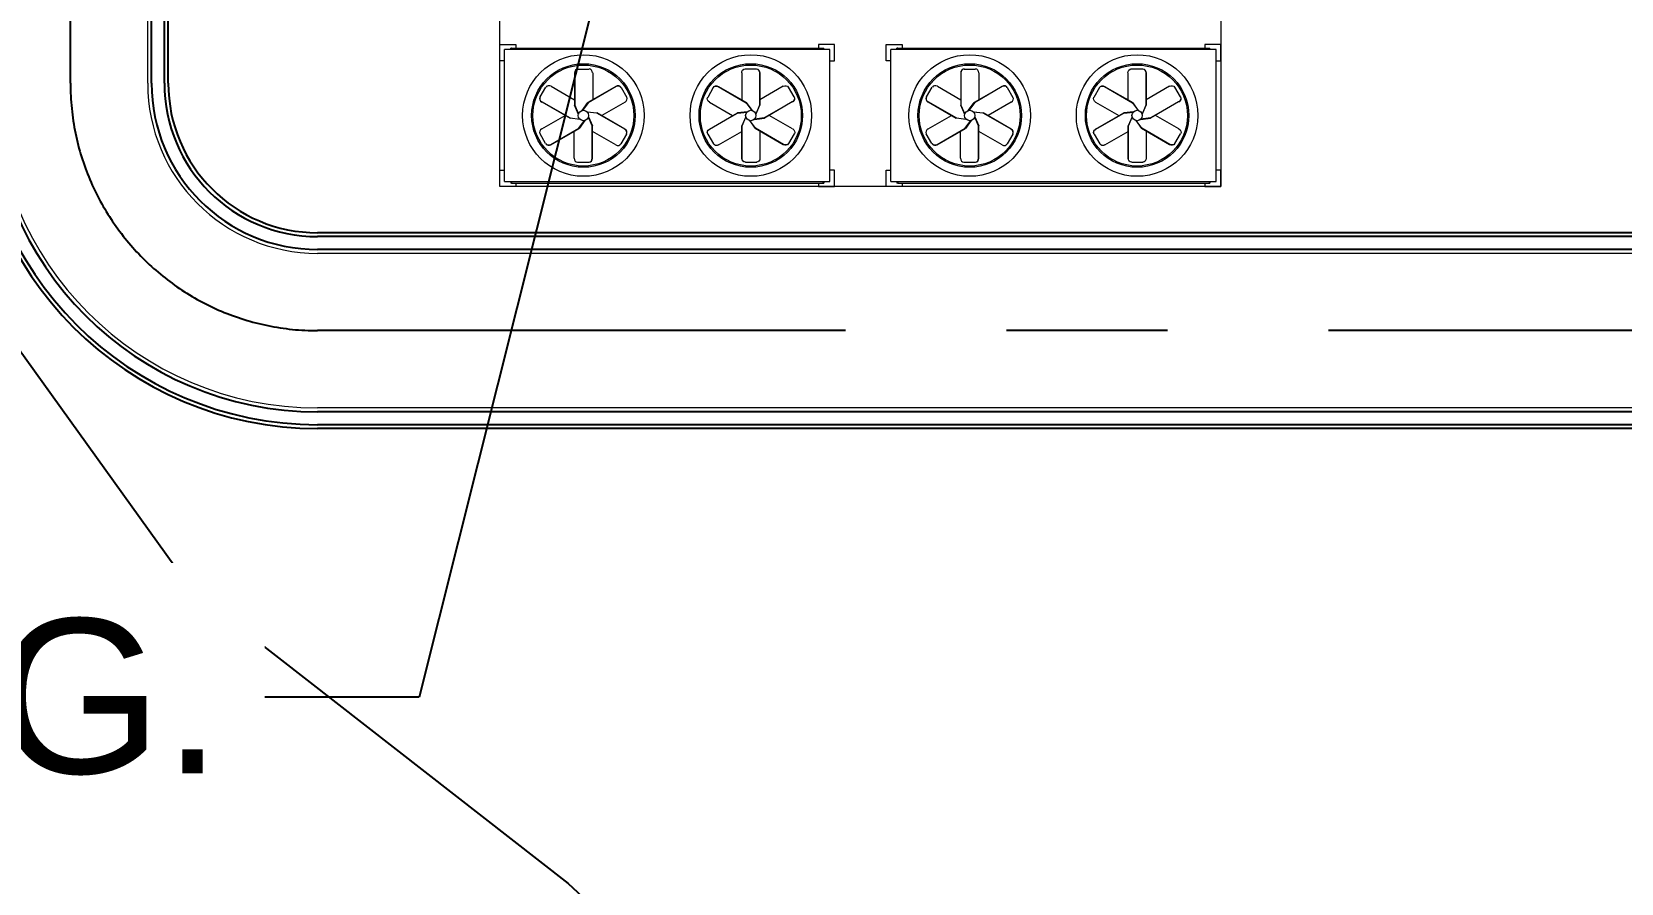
# Model space of a CAD drawing. Header units: millimetres. Extents: x 63700 to 182600, y -289551 to -205451.
# Drawn here: x 114138 to 117224, y -254613 to -252961 of the extents above; entities that cross this region are included whole.
import ezdxf

# ---------------------------------------------------------------- set-up
doc = ezdxf.new("R2010")
doc.units = ezdxf.units.MM
doc.header["$LTSCALE"] = 50
doc.set_wipeout_variables(frame=1)
doc.linetypes.add('CENTER', pattern=[2, 1.25, -0.25, 0.25, -0.25])
for name, color, linetype in [('C_BLOCK', 7, 'Continuous'), ('C_CEN', 1, 'CENTER'), ('DIM-SCALE', 7, 'Continuous'), ('SITE BOUNDARY-AP', 4, 'xxx')]:
    doc.layers.add(name, color=color, linetype=linetype)
for name, color, linetype, lineweight in [('DITCH', 7, 'Continuous', 0), ('EQUIPMENT', 253, 'Continuous', 0), ('ROAD', 4, 'Continuous', 0)]:
    doc.layers.add(name, color=color, linetype=linetype, lineweight=lineweight)
doc.styles.add('Arial', font='arial.ttf')
doc.styles.get("Standard").update_dxf_attribs({"font": 'romans.shx', "width": 0.75, "bigfont": 'whgtxt.shx'})
doc.styles.add('돋움', font='')
doc.styles.get('돋움').set_extended_font_data('Dotum')
doc.linetypes.add('xxx', pattern='A,0.25,-0.022286,["xxx",Standard,S=0.1,R=0,X=0,Y=-0.035957],-0.221744', length=0.49403)
doc.dimstyles.new('일반도면_0050', dxfattribs={"dimscale": 50, "dimtxt": 3, "dimasz": 3, "dimexe": 1, "dimexo": 2, "dimgap": 1.25, "dimtad": 1, "dimdec": 0, "dimzin": 0, "dimdsep": 46, "dimtxsty": '돋움', "dimcen": -5, "dimclrd": 1, "dimclre": 1, "dimclrt": 7, "dimadec": 8, "dimazin": 0, "dimtfac": 1, "dimtdec": 4, "dimtix": 1, "dimtmove": 2, "dimatfit": 3, "dimfxl": 1, "dimtolj": 1, "dimtzin": 0, "dimarcsym": 0})

# ---------------------------------------------------------------- blocks, each defined once
blk = doc.blocks.new('KEY PLAN_NEW')
at = {"layer": 'C_CEN', "color": 253, "linetype": 'CENTER', "lineweight": -3, "ltscale": 10}
for p, q in [((-3077.3, -1871.9), (-3077.3, -474)), ((-1475.3, -2063.9), (-2885.3, -2063.9))]:
    blk.add_line(p, q, dxfattribs=at)
blk.add_arc((-2885.3, -1871.9), 192, 180, 270, dxfattribs=at)
at = {"layer": 'DITCH', "color": 253, "lineweight": -3}
for p, q in [((-3014.3, -1871.9), (-3014.3, -1102.4)), ((-3004.3, -1871.9), (-3004.3, -1102.4)), ((-3001.3, -1871.9), (-3001.3, -1102.4)), ((-1475, -1987.9), (-2885.3, -1987.9)), ((-1475, -1990.9), (-2885.3, -1990.9)), ((-1475, -2000.9), (-2885.3, -2000.9)), ((-1475, -2126.9), (-2885.3, -2126.9)), ((-1475, -2136.9), (-2885.3, -2136.9)), ((-1475, -2139.9), (-2885.3, -2139.9))]:
    blk.add_line(p, q, dxfattribs=at)
for radius in [268, 265, 255, 129, 119, 116]:
    blk.add_arc((-2885.3, -1871.9), radius, 180, 270, dxfattribs=at)
at = {"layer": 'EQUIPMENT', "color": 253}
for p, q in [((-2743.9, -1841.9), (-2731.3, -1841.9)), ((-2743.9, -1854.5), (-2743.9, -1841.9)), ((-2487.6, -1845.7), (-2740.1, -1845.7)), ((-2740.1, -1948.2), (-2740.1, -1845.7)), ((-2734.7, -1844.5), (-2735.4, -1844.5)), ((-2735.4, -1845.7), (-2735.4, -1844.5)), ((-2734.7, -1844.5), (-2493, -1844.5)), ((-2734.7, -1845.7), (-2734.7, -1844.5)), ((-2731.3, -1841.9), (-2731.3, -1844.5)), ((-2496.4, -1841.9), (-2496.4, -1844.5)), ((-2483.9, -1841.9), (-2496.4, -1841.9)), ((-2493, -1844.5), (-2492.3, -1844.5)), ((-2493, -1845.7), (-2493, -1844.5)), ((-2492.3, -1845.7), (-2492.3, -1844.5)), ((-2487.6, -1948.2), (-2487.6, -1845.7)), ((-2483.9, -1854.5), (-2483.9, -1841.9)), ((-2443.9, -1841.9), (-2431.3, -1841.9)), ((-2443.9, -1854.5), (-2443.9, -1841.9)), ((-2187.6, -1845.7), (-2440.1, -1845.7)), ((-2440.1, -1948.2), (-2440.1, -1845.7)), ((-2434.7, -1844.5), (-2435.4, -1844.5)), ((-2435.4, -1845.7), (-2435.4, -1844.5)), ((-2434.7, -1844.5), (-2193, -1844.5)), ((-2434.7, -1845.7), (-2434.7, -1844.5)), ((-2431.3, -1841.9), (-2431.3, -1844.5)), ((-2196.4, -1841.9), (-2196.4, -1844.5)), ((-2183.9, -1841.9), (-2196.4, -1841.9)), ((-2193, -1844.5), (-2192.3, -1844.5)), ((-2193, -1845.7), (-2193, -1844.5)), ((-2192.3, -1845.7), (-2192.3, -1844.5)), ((-2187.6, -1948.2), (-2187.6, -1845.7)), ((-2183.9, -1854.5), (-2183.9, -1841.9)), ((-2740.1, -1854.5), (-2743.9, -1854.5)), ((-2685.7, -1863.8), (-2685.9, -1863.8)), ((-2685.9, -1863.8), (-2685.9, -1888.9)), ((-2685.7, -1863.8), (-2685.7, -1888.9)), ((-2683.3, -1860.8), (-2683.1, -1860.8)), ((-2683.1, -1860.8), (-2674.4, -1860.8)), ((-2671.7, -1863.8), (-2671.7, -1884.8)), ((-2556, -1863.8), (-2556, -1884.8)), ((-2544.7, -1860.8), (-2553.4, -1860.8)), ((-2544.5, -1860.8), (-2544.7, -1860.8)), ((-2542.1, -1863.8), (-2541.9, -1863.8)), ((-2542.1, -1863.8), (-2542.1, -1888.9)), ((-2541.9, -1863.8), (-2541.9, -1888.9)), ((-2487.6, -1854.5), (-2483.9, -1854.5)), ((-2440.1, -1854.5), (-2443.9, -1854.5)), ((-2385.7, -1863.8), (-2385.9, -1863.8)), ((-2385.9, -1863.8), (-2385.9, -1888.9)), ((-2385.7, -1863.8), (-2385.7, -1888.9)), ((-2383.3, -1860.8), (-2383.1, -1860.8)), ((-2383.1, -1860.8), (-2374.4, -1860.8)), ((-2371.7, -1863.8), (-2371.7, -1884.8)), ((-2256, -1863.8), (-2256, -1884.8)), ((-2244.7, -1860.8), (-2253.4, -1860.8)), ((-2244.5, -1860.8), (-2244.7, -1860.8)), ((-2242.1, -1863.8), (-2241.9, -1863.8)), ((-2242.1, -1863.8), (-2242.1, -1888.9)), ((-2241.9, -1863.8), (-2241.9, -1888.9)), ((-2187.6, -1854.5), (-2183.9, -1854.5)), ((-2712.5, -1882.5), (-2708.1, -1875)), ((-2704, -1874.2), (-2685.9, -1884.7)), ((-2653.7, -1874.3), (-2675.4, -1886.9)), ((-2653.6, -1874.5), (-2675.3, -1887)), ((-2653.6, -1874.5), (-2653.7, -1874.3)), ((-2649.8, -1875.1), (-2649.7, -1875.2)), ((-2649.7, -1875.2), (-2645.3, -1882.8)), ((-2578.1, -1875.2), (-2582.4, -1882.8)), ((-2578, -1875.1), (-2578.1, -1875.2)), ((-2574.2, -1874.5), (-2574.1, -1874.3)), ((-2574.2, -1874.5), (-2552.4, -1887)), ((-2574.1, -1874.3), (-2552.3, -1886.9)), ((-2523.7, -1874.2), (-2541.9, -1884.7)), ((-2515.3, -1882.5), (-2519.6, -1875)), ((-2412.5, -1882.5), (-2408.1, -1875)), ((-2404, -1874.2), (-2385.9, -1884.7)), ((-2353.7, -1874.3), (-2375.4, -1886.9)), ((-2353.6, -1874.5), (-2375.3, -1887)), ((-2353.6, -1874.5), (-2353.7, -1874.3)), ((-2349.8, -1875.1), (-2349.7, -1875.2)), ((-2349.7, -1875.2), (-2345.3, -1882.8)), ((-2278.1, -1875.2), (-2282.4, -1882.8)), ((-2278, -1875.1), (-2278.1, -1875.2)), ((-2274.2, -1874.5), (-2274.1, -1874.3)), ((-2274.2, -1874.5), (-2252.4, -1887)), ((-2274.1, -1874.3), (-2252.3, -1886.9)), ((-2223.7, -1874.2), (-2241.9, -1884.7)), ((-2215.3, -1882.5), (-2219.6, -1875)), ((-2712.6, -1882.7), (-2712.5, -1882.5)), ((-2711.1, -1886.4), (-2689.3, -1899)), ((-2711, -1886.3), (-2689.2, -1898.8)), ((-2680, -1893.1), (-2675.4, -1886.9)), ((-2675.3, -1887), (-2679.7, -1893)), ((-2675.4, -1886.9), (-2675.3, -1887)), ((-2646.6, -1886.5), (-2664.7, -1897)), ((-2581.1, -1886.5), (-2563, -1897)), ((-2552.3, -1886.9), (-2552.4, -1887)), ((-2552.4, -1887), (-2548, -1893)), ((-2547.7, -1893.1), (-2552.3, -1886.9)), ((-2516.8, -1886.3), (-2538.5, -1898.8)), ((-2516.7, -1886.4), (-2538.4, -1899)), ((-2515.2, -1882.7), (-2515.3, -1882.5)), ((-2412.6, -1882.7), (-2412.5, -1882.5)), ((-2411.1, -1886.4), (-2389.3, -1899)), ((-2411, -1886.3), (-2389.2, -1898.8)), ((-2380, -1893.1), (-2375.4, -1886.9)), ((-2375.3, -1887), (-2379.7, -1893)), ((-2375.4, -1886.9), (-2375.3, -1887)), ((-2346.6, -1886.5), (-2364.7, -1897)), ((-2281.1, -1886.5), (-2263, -1897)), ((-2252.3, -1886.9), (-2252.4, -1887)), ((-2252.4, -1887), (-2248, -1893)), ((-2247.7, -1893.1), (-2252.3, -1886.9)), ((-2216.8, -1886.3), (-2238.5, -1898.8)), ((-2216.7, -1886.4), (-2238.4, -1899)), ((-2215.2, -1882.7), (-2215.3, -1882.5)), ((-2711.1, -1907.3), (-2693, -1896.9)), ((-2689.3, -1899), (-2689.2, -1898.8)), ((-2681.6, -1899.9), (-2689.3, -1899)), ((-2689.2, -1898.8), (-2681.8, -1899.7)), ((-2682.8, -1896), (-2685.9, -1888.9)), ((-2685.9, -1888.9), (-2685.7, -1888.9)), ((-2685.7, -1888.9), (-2682.7, -1895.8)), ((-2682.4, -1906.8), (-2678, -1900.9)), ((-2677.7, -1900.8), (-2682.3, -1907)), ((-2676.1, -1894), (-2668.4, -1894.9)), ((-2668.5, -1895.1), (-2675.9, -1894.2)), ((-2672.1, -1905), (-2675, -1898.1)), ((-2674.9, -1897.8), (-2671.9, -1905)), ((-2668.4, -1894.9), (-2668.5, -1895.1)), ((-2646.8, -1907.6), (-2668.5, -1895.1)), ((-2646.7, -1907.4), (-2668.4, -1894.9)), ((-2581.1, -1907.4), (-2559.3, -1894.9)), ((-2581, -1907.6), (-2559.2, -1895.1)), ((-2551.6, -1894), (-2559.3, -1894.9)), ((-2559.3, -1894.9), (-2559.2, -1895.1)), ((-2559.2, -1895.1), (-2551.8, -1894.2)), ((-2552.8, -1897.8), (-2555.9, -1905)), ((-2555.7, -1905), (-2552.7, -1898.1)), ((-2550, -1900.8), (-2545.4, -1907)), ((-2545.3, -1906.8), (-2549.7, -1900.9)), ((-2546.1, -1899.9), (-2538.4, -1899)), ((-2538.5, -1898.8), (-2545.9, -1899.7)), ((-2542.1, -1888.9), (-2545, -1895.8)), ((-2544.9, -1896), (-2541.9, -1888.9)), ((-2541.9, -1888.9), (-2542.1, -1888.9)), ((-2538.4, -1899), (-2538.5, -1898.8)), ((-2516.6, -1907.3), (-2534.7, -1896.9)), ((-2411.1, -1907.3), (-2393, -1896.9)), ((-2389.3, -1899), (-2389.2, -1898.8)), ((-2381.6, -1899.9), (-2389.3, -1899)), ((-2389.2, -1898.8), (-2381.8, -1899.7)), ((-2382.8, -1896), (-2385.9, -1888.9)), ((-2385.9, -1888.9), (-2385.7, -1888.9)), ((-2385.7, -1888.9), (-2382.7, -1895.8)), ((-2382.4, -1906.8), (-2378, -1900.9)), ((-2377.7, -1900.8), (-2382.3, -1907)), ((-2376.1, -1894), (-2368.4, -1894.9)), ((-2368.5, -1895.1), (-2375.9, -1894.2)), ((-2372.1, -1905), (-2375, -1898.1)), ((-2374.9, -1897.8), (-2371.9, -1905)), ((-2368.4, -1894.9), (-2368.5, -1895.1)), ((-2346.8, -1907.6), (-2368.5, -1895.1)), ((-2346.7, -1907.4), (-2368.4, -1894.9)), ((-2281.1, -1907.4), (-2259.3, -1894.9)), ((-2281, -1907.6), (-2259.2, -1895.1)), ((-2251.6, -1894), (-2259.3, -1894.9)), ((-2259.3, -1894.9), (-2259.2, -1895.1)), ((-2259.2, -1895.1), (-2251.8, -1894.2)), ((-2252.8, -1897.8), (-2255.9, -1905)), ((-2255.7, -1905), (-2252.7, -1898.1)), ((-2250, -1900.8), (-2245.4, -1907)), ((-2245.3, -1906.8), (-2249.7, -1900.9)), ((-2246.1, -1899.9), (-2238.4, -1899)), ((-2238.5, -1898.8), (-2245.9, -1899.7)), ((-2242.1, -1888.9), (-2245, -1895.8)), ((-2244.9, -1896), (-2241.9, -1888.9)), ((-2241.9, -1888.9), (-2242.1, -1888.9)), ((-2238.4, -1899), (-2238.5, -1898.8)), ((-2216.6, -1907.3), (-2234.7, -1896.9)), ((-2708.3, -1918.6), (-2712.6, -1911.1)), ((-2704.2, -1919.4), (-2682.4, -1906.8)), ((-2704.1, -1919.6), (-2682.3, -1907)), ((-2686, -1930.1), (-2686, -1909.1)), ((-2682.3, -1907), (-2682.4, -1906.8)), ((-2671.9, -1905), (-2672.1, -1905)), ((-2672.1, -1930.1), (-2672.1, -1905)), ((-2671.9, -1930.1), (-2671.9, -1905)), ((-2653.7, -1919.7), (-2671.9, -1909.2)), ((-2645.5, -1911.4), (-2649.8, -1918.9)), ((-2646.8, -1907.6), (-2646.7, -1907.4)), ((-2645.4, -1911.2), (-2645.5, -1911.4)), ((-2582.4, -1911.2), (-2582.3, -1911.4)), ((-2582.3, -1911.4), (-2577.9, -1918.9)), ((-2581, -1907.6), (-2581.1, -1907.4)), ((-2574, -1919.7), (-2555.9, -1909.2)), ((-2555.9, -1930.1), (-2555.9, -1905)), ((-2555.9, -1905), (-2555.7, -1905)), ((-2555.7, -1930.1), (-2555.7, -1905)), ((-2545.4, -1907), (-2545.3, -1906.8)), ((-2523.7, -1919.6), (-2545.4, -1907)), ((-2523.6, -1919.4), (-2545.3, -1906.8)), ((-2541.7, -1930.1), (-2541.7, -1909.1)), ((-2519.5, -1918.6), (-2515.1, -1911.1)), ((-2408.3, -1918.6), (-2412.6, -1911.1)), ((-2404.2, -1919.4), (-2382.4, -1906.8)), ((-2404.1, -1919.6), (-2382.3, -1907)), ((-2386, -1930.1), (-2386, -1909.1)), ((-2382.3, -1907), (-2382.4, -1906.8)), ((-2371.9, -1905), (-2372.1, -1905)), ((-2372.1, -1930.1), (-2372.1, -1905)), ((-2371.9, -1930.1), (-2371.9, -1905)), ((-2353.7, -1919.7), (-2371.9, -1909.2)), ((-2345.5, -1911.4), (-2349.8, -1918.9)), ((-2346.8, -1907.6), (-2346.7, -1907.4)), ((-2345.4, -1911.2), (-2345.5, -1911.4)), ((-2282.4, -1911.2), (-2282.3, -1911.4)), ((-2282.3, -1911.4), (-2277.9, -1918.9)), ((-2281, -1907.6), (-2281.1, -1907.4)), ((-2274, -1919.7), (-2255.9, -1909.2)), ((-2255.9, -1930.1), (-2255.9, -1905)), ((-2255.9, -1905), (-2255.7, -1905)), ((-2255.7, -1930.1), (-2255.7, -1905)), ((-2245.4, -1907), (-2245.3, -1906.8)), ((-2223.7, -1919.6), (-2245.4, -1907)), ((-2223.6, -1919.4), (-2245.3, -1906.8)), ((-2241.7, -1930.1), (-2241.7, -1909.1)), ((-2219.5, -1918.6), (-2215.1, -1911.1)), ((-2704.2, -1919.4), (-2704.1, -1919.6)), ((-2523.6, -1919.4), (-2523.7, -1919.6)), ((-2404.2, -1919.4), (-2404.1, -1919.6)), ((-2223.6, -1919.4), (-2223.7, -1919.6)), ((-2683.2, -1933.1), (-2674.5, -1933.1)), ((-2672.1, -1930.1), (-2671.9, -1930.1)), ((-2555.7, -1930.1), (-2555.9, -1930.1)), ((-2553.1, -1933.1), (-2552.9, -1933.1)), ((-2552.9, -1933.1), (-2544.2, -1933.1)), ((-2383.2, -1933.1), (-2374.5, -1933.1)), ((-2372.1, -1930.1), (-2371.9, -1930.1)), ((-2255.7, -1930.1), (-2255.9, -1930.1)), ((-2253.1, -1933.1), (-2252.9, -1933.1)), ((-2252.9, -1933.1), (-2244.2, -1933.1)), ((-2743.9, -1939.4), (-2740.1, -1939.4)), ((-2743.9, -1951.9), (-2743.9, -1939.4)), ((-2740.1, -1948.2), (-2487.6, -1948.2)), ((-2735.4, -1948.2), (-2735.4, -1949.4)), ((-2734.7, -1949.4), (-2735.4, -1949.4)), ((-2734.7, -1948.2), (-2734.7, -1949.4)), ((-2734.7, -1949.4), (-2493, -1949.4)), ((-2731.3, -1949.4), (-2731.3, -1951.9)), ((-2496.4, -1949.4), (-2496.4, -1951.9)), ((-2493, -1948.2), (-2493, -1949.4)), ((-2493, -1949.4), (-2492.3, -1949.4)), ((-2492.3, -1948.2), (-2492.3, -1949.4)), ((-2483.9, -1939.4), (-2487.6, -1939.4)), ((-2483.9, -1951.9), (-2483.9, -1939.4)), ((-2443.9, -1939.4), (-2440.1, -1939.4)), ((-2443.9, -1951.9), (-2443.9, -1939.4)), ((-2440.1, -1948.2), (-2187.6, -1948.2)), ((-2435.4, -1948.2), (-2435.4, -1949.4)), ((-2434.7, -1949.4), (-2435.4, -1949.4)), ((-2434.7, -1948.2), (-2434.7, -1949.4)), ((-2434.7, -1949.4), (-2193, -1949.4)), ((-2431.3, -1949.4), (-2431.3, -1951.9)), ((-2196.4, -1949.4), (-2196.4, -1951.9)), ((-2193, -1948.2), (-2193, -1949.4)), ((-2193, -1949.4), (-2192.3, -1949.4)), ((-2192.3, -1948.2), (-2192.3, -1949.4)), ((-2183.9, -1939.4), (-2187.6, -1939.4)), ((-2183.9, -1951.9), (-2183.9, -1939.4)), ((-2731.3, -1951.9), (-2743.9, -1951.9)), ((-2496.4, -1951.9), (-2483.9, -1951.9)), ((-2431.3, -1951.9), (-2443.9, -1951.9)), ((-2196.4, -1951.9), (-2183.9, -1951.9))]:
    blk.add_line(p, q, dxfattribs=at)
blk.add_lwpolyline([(-2183.9, -1951.9), (-2743.9, -1951.9), (-2743.9, -1581.9), (-2183.9, -1581.9)], close=True, dxfattribs=at)
for centre, radius in [((-2678.9, -1896.9), 47.2), ((-2548.9, -1896.9), 47.2), ((-2378.9, -1896.9), 47.2), ((-2248.9, -1896.9), 47.2), ((-2678.9, -1896.9), 40.2), ((-2678.9, -1896.9), 39.2), ((-2548.9, -1896.9), 40.2), ((-2548.9, -1896.9), 39.2), ((-2378.9, -1896.9), 40.2), ((-2378.9, -1896.9), 39.2), ((-2248.9, -1896.9), 40.2), ((-2248.9, -1896.9), 39.2), ((-2678.9, -1896.9), 4.02), ((-2548.9, -1896.9), 4.02), ((-2378.9, -1896.9), 4.02), ((-2248.9, -1896.9), 4.02)]:
    blk.add_circle(centre, radius, dxfattribs=at)
for centre, major_axis, start_param, end_param in [((-2683.3, -1863.8), (0, -3.01), 3.141593, 4.712389), ((-2683.1, -1863.8), (0, 3.01), 0, 1.570796), ((-2674.4, -1863.8), (0, 3.01), 4.712389, 6.283185), ((-2383.3, -1863.8), (0, -3.01), 3.141593, 4.712389), ((-2383.1, -1863.8), (0, 3.01), 0, 1.570796), ((-2374.4, -1863.8), (0, 3.01), 4.712389, 6.283185), ((-2705.3, -1876.5), (-2.61, 1.51), 4.712389, 6.283185), ((-2652.4, -1876.6), (-2.61, -1.51), 3.141593, 4.712389), ((-2652.3, -1876.7), (2.61, 1.51), 0, 1.570796), ((-2405.3, -1876.5), (-2.61, 1.51), 4.712389, 6.283185), ((-2352.4, -1876.6), (-2.61, -1.51), 3.141593, 4.712389), ((-2352.3, -1876.7), (2.61, 1.51), 0, 1.570796), ((-2709.9, -1884), (-2.61, 1.51), 0, 1.570796), ((-2710, -1884.2), (2.61, -1.51), 3.141593, 4.712389), ((-2647.9, -1884.3), (2.61, 1.51), 4.712389, 6.283185), ((-2409.9, -1884), (-2.61, 1.51), 0, 1.570796), ((-2410, -1884.2), (2.61, -1.51), 3.141593, 4.712389), ((-2347.9, -1884.3), (2.61, 1.51), 4.712389, 6.283185), ((-2710, -1909.6), (-2.61, -1.51), 4.712389, 6.283185), ((-2648.1, -1909.9), (2.61, -1.51), 0, 1.570796), ((-2648, -1909.7), (-2.61, 1.51), 3.141593, 4.712389), ((-2410, -1909.6), (-2.61, -1.51), 4.712389, 6.283185), ((-2348.1, -1909.9), (2.61, -1.51), 0, 1.570796), ((-2348, -1909.7), (-2.61, 1.51), 3.141593, 4.712389), ((-2705.5, -1917.1), (-2.61, -1.51), 0, 1.570796), ((-2705.4, -1917.3), (2.61, 1.51), 3.141593, 4.712389), ((-2652.4, -1917.4), (2.61, -1.51), 4.712389, 6.283185), ((-2405.5, -1917.1), (-2.61, -1.51), 0, 1.570796), ((-2405.4, -1917.3), (2.61, 1.51), 3.141593, 4.712389), ((-2352.4, -1917.4), (2.61, -1.51), 4.712389, 6.283185), ((-2683.4, -1930.1), (0, -3.01), 4.712389, 6.283185), ((-2674.7, -1930.1), (0, -3.01), 0, 1.570796), ((-2674.5, -1930.1), (0, 3.01), 3.141593, 4.712389), ((-2383.4, -1930.1), (0, -3.01), 4.712389, 6.283185), ((-2374.7, -1930.1), (0, -3.01), 0, 1.570796), ((-2374.5, -1930.1), (0, 3.01), 3.141593, 4.712389)]:
    blk.add_ellipse(centre, major_axis=major_axis, ratio=0.866025, start_param=start_param, end_param=end_param, dxfattribs=at)
at = {"layer": 'EQUIPMENT', "color": 253, "extrusion": (0, 0, -1)}
for centre, major_axis, start_param, end_param in [((-2553.4, -1863.8), (0, 3.01), 4.712389, 6.283185), ((-2544.7, -1863.8), (0, 3.01), 0, 1.570796), ((-2544.5, -1863.8), (0, -3.01), 3.141593, 4.712389), ((-2253.4, -1863.8), (0, 3.01), 4.712389, 6.283185), ((-2244.7, -1863.8), (0, 3.01), 0, 1.570796), ((-2244.5, -1863.8), (0, -3.01), 3.141593, 4.712389), ((-2575.5, -1876.7), (-2.61, 1.51), 0, 1.570796), ((-2575.4, -1876.6), (2.61, -1.51), 3.141593, 4.712389), ((-2522.4, -1876.5), (2.61, 1.51), 4.712389, 6.283185), ((-2275.5, -1876.7), (-2.61, 1.51), 0, 1.570796), ((-2275.4, -1876.6), (2.61, -1.51), 3.141593, 4.712389), ((-2222.4, -1876.5), (2.61, 1.51), 4.712389, 6.283185), ((-2579.8, -1884.3), (-2.61, 1.51), 4.712389, 6.283185), ((-2517.9, -1884), (2.61, 1.51), 0, 1.570796), ((-2517.8, -1884.2), (-2.61, -1.51), 3.141593, 4.712389), ((-2279.8, -1884.3), (-2.61, 1.51), 4.712389, 6.283185), ((-2217.9, -1884), (2.61, 1.51), 0, 1.570796), ((-2217.8, -1884.2), (-2.61, -1.51), 3.141593, 4.712389), ((-2579.8, -1909.7), (2.61, 1.51), 3.141593, 4.712389), ((-2579.7, -1909.9), (-2.61, -1.51), 0, 1.570796), ((-2517.7, -1909.6), (2.61, -1.51), 4.712389, 6.283185), ((-2279.8, -1909.7), (2.61, 1.51), 3.141593, 4.712389), ((-2279.7, -1909.9), (-2.61, -1.51), 0, 1.570796), ((-2217.7, -1909.6), (2.61, -1.51), 4.712389, 6.283185), ((-2575.3, -1917.4), (-2.61, -1.51), 4.712389, 6.283185), ((-2522.4, -1917.3), (-2.61, 1.51), 3.141593, 4.712389), ((-2522.3, -1917.1), (2.61, -1.51), 0, 1.570796), ((-2275.3, -1917.4), (-2.61, -1.51), 4.712389, 6.283185), ((-2222.4, -1917.3), (-2.61, 1.51), 3.141593, 4.712389), ((-2222.3, -1917.1), (2.61, -1.51), 0, 1.570796), ((-2553.3, -1930.1), (0, 3.01), 3.141593, 4.712389), ((-2553.1, -1930.1), (0, -3.01), 0, 1.570796), ((-2544.4, -1930.1), (0, -3.01), 4.712389, 6.283185), ((-2253.3, -1930.1), (0, 3.01), 3.141593, 4.712389), ((-2253.1, -1930.1), (0, -3.01), 0, 1.570796), ((-2244.4, -1930.1), (0, -3.01), 4.712389, 6.283185)]:
    blk.add_ellipse(centre, major_axis=major_axis, ratio=0.866025, start_param=start_param, end_param=end_param, dxfattribs=at)
at = {"layer": 'ROAD', "color": 253}
for p, q in [((-3017.3, -1871.9), (-3017.3, -1102.4)), ((-1475.3, -2003.9), (-2885.3, -2003.9)), ((-1475.3, -2123.9), (-2885.3, -2123.9))]:
    blk.add_line(p, q, dxfattribs=at)
for radius in [252, 132]:
    blk.add_arc((-2885.3, -1871.9), radius, 180, 270, dxfattribs=at)
at = {"layer": 'SITE BOUNDARY-AP', "color": 253, "linetype": 'Continuous', "ltscale": 10000, "flags": 128}
blk.add_lwpolyline([(-3765.8, -608.8), (-3632.6, -1235.3), (-3494, -1554.1), (-2982.6, -2265.8), (-2690.7, -2493), (-2154.6, -2991.2), (-1723, -2972.4), (-1723, -2710.4), (-1123, -2710.4), (-1123, -2344.4)], dxfattribs=at)

msp = doc.modelspace()

# ---------------------------------------------------------------- block references
at = {"xscale": 2.5, "yscale": 2.5, "zscale": 2.5}
msp.add_blockref('KEY PLAN_NEW', (121906.2, -248380.7), dxfattribs=at)

# ---------------------------------------------------------------- leaders
at = {"layer": 'DIM-SCALE'}
msp.add_leader([(115493.2, -251850.8, -362.7), (114890.3, -254251.7, -362.7), (114590.3, -254251.7, -362.7)], dimstyle='일반도면_0050', override={"dimclrd": 1}, dxfattribs=at)

# ---------------------------------------------------------------- next in the draw order: wipeouts: each hides what was drawn before it
msp.add_wipeout([(114590.3, -254511.8), (112214.8, -254511.8), (112214.8, -253991.5), (114590.3, -253991.5)]).translate(0, 0, -362.7).dxf.layer = 'C_BLOCK'

# ---------------------------------------------------------------- next in the draw order: texts
at = {"layer": 'C_BLOCK', "color": 3, "ltscale": 10, "insert": (113402.5, -254251.7, -362.7), "char_height": 300, "attachment_point": 5, "style": 'Arial'}
msp.add_mtext('\\A1;THIS DWG.', dxfattribs=at)

doc.saveas('drawing.dxf')
